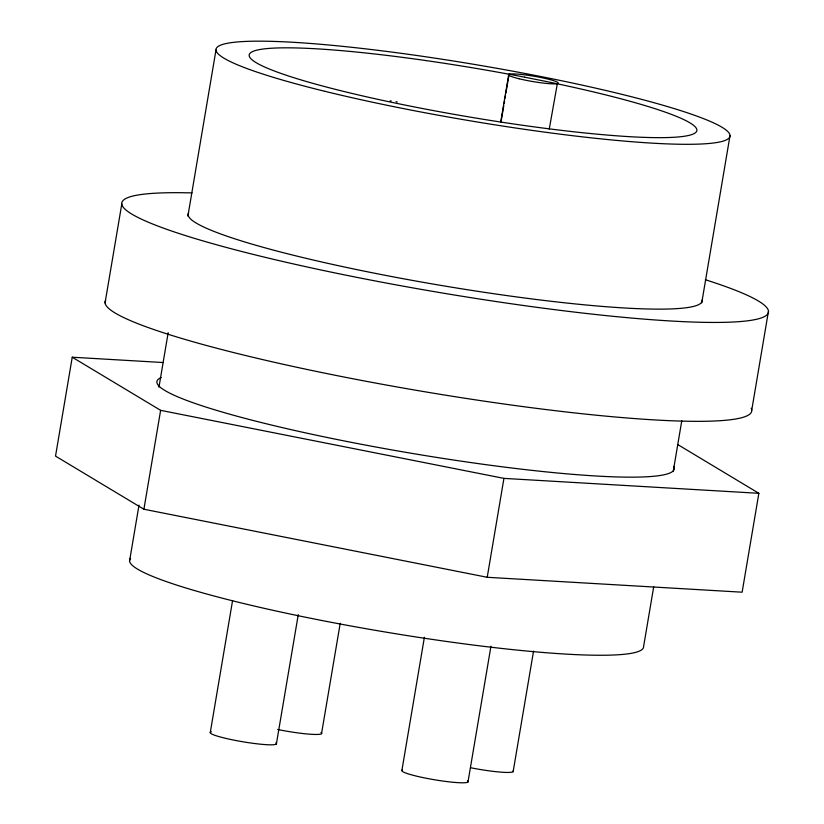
<?xml version="1.0" encoding="UTF-8"?>
<svg xmlns="http://www.w3.org/2000/svg" width="824" height="824" viewBox="0 0 824 824"><rect width="100%" height="100%" fill="white"/><g stroke="black" fill="none" stroke-linecap="round" stroke-linejoin="round"><path stroke-width="1.24" d="M163.203 362.539L72.244 357.214L55.527 456.105L143.901 509.232L487.211 577.284L742.125 592.199L758.852 493.308L678.111 444.775M105.07 302.872L121.797 203.981M129.574 560.897L139.009 505.112M158.95 387.208L168.178 332.69M187.903 216.043L216.001 49.955M143.901 509.232L160.629 410.342L72.244 357.214M210.305 732.32L232.584 600.531M276.37 744.021L298.267 614.622M321.535 733.659L340.219 623.294M500.734 121.859L508.645 75.046M501.013 122.055L503.783 105.699M504.206 103.185L504.628 100.662M505.061 98.149L505.483 95.625M505.905 93.112L509.098 74.232M401.916 770.296L424.401 637.251M549.268 129.028L557.343 83.636M487.211 577.284L503.938 478.384L758.852 493.308M467.981 781.997L490.95 646.263M513.146 771.635L533.55 651.125M653.689 586.884L643.606 646.48A260.631 28.15 9.6 0 1 375.744 630.391A260.631 28.15 9.6 0 1 130.614 558.342M673.208 471.513L681.778 420.796M701.729 302.882L730.033 135.527M751.756 410.043L768.473 311.142M390.123 100.868L391.163 100.961M160.629 410.342L503.938 478.384M396.076 101.713L397.261 101.96M705.344 279.727A327.901 35.411 9.6 0 1 659.2 320.248A327.901 35.411 9.6 0 1 222.47 246.397A327.901 35.411 9.6 0 1 192.023 192.919M702.141 300.152A260.631 28.15 9.6 0 1 439.182 285.104A260.631 28.15 9.6 0 1 188.562 213.004M751.189 408.241A327.901 35.411 9.6 0 1 428.614 392.399A327.901 35.411 9.6 0 1 105.606 300.399M467.424 780.833A33.63 3.636 9.6 0 1 435.299 779.895A33.63 3.636 9.6 0 1 402.339 770.028M275.813 742.846A33.63 3.636 9.6 0 1 242.194 741.662A33.63 3.636 9.6 0 1 211.397 731.836M513.105 770.914A33.63 3.636 9.6 0 1 471.173 767.844M320.979 732.485A33.63 3.636 9.6 0 1 310.401 734.236A33.63 3.636 9.6 0 1 277.667 729.477M673.579 466.343A262.31 28.325 9.6 0 1 401.082 451.521A262.31 28.325 9.6 0 1 161.195 377.526M524.476 77.147L519.923 76.272A227.002 24.514 9.6 0 0 257.335 63.355A227.002 24.514 9.6 0 0 626.168 136.465A227.002 24.514 9.6 0 0 546.621 81.566L524.476 77.147M324.996 91.34A260.631 28.15 9.6 0 0 728.993 138.082A260.631 28.15 9.6 0 0 365.053 48.791A260.631 28.15 9.6 0 0 324.996 91.34M519.068 78.754A25.225 2.719 9.6 0 0 558.157 83.275A25.225 2.719 9.6 0 0 522.941 74.634A25.225 2.719 9.6 0 0 519.068 78.754"/></g></svg>
